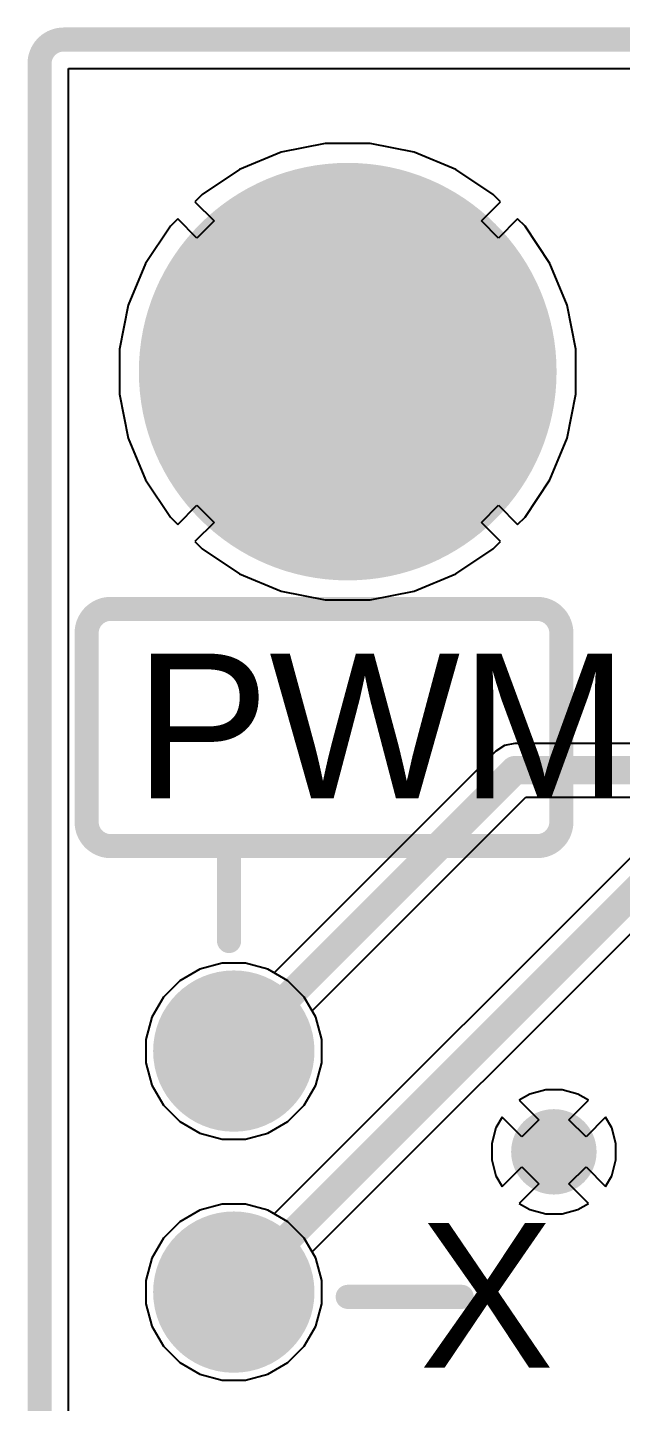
# Model space of a CAD drawing. Header units: inches. Extents: x 3 to 4.98, y 3.05 to 4.16.
# Drawn here: x 2.997 to 3.243, y 3.588 to 4.159 of the extents above; entities that cross this region are included whole.
import ezdxf

# ---------------------------------------------------------------- set-up
doc = ezdxf.new("R2010")
doc.units = ezdxf.units.IN
doc.header["$MEASUREMENT"] = 0
for name, color, linetype in [('Bottom Layer', 5, 'Continuous'), ('Bottom Solder', 6, 'Continuous'), ('Layer 1', 16, 'Continuous'), ('Layer 2', 76, 'Continuous'), ('Mechanical 1', 6, 'Continuous'), ('Multi-Layer', 9, 'Continuous'), ('Pad Holes', 156, 'Continuous'), ('Top Layer', 1, 'Continuous'), ('Top Overlay', 2, 'Continuous'), ('Top Solder', 216, 'Continuous'), ('Via Holes', 16, 'Continuous')]:
    doc.layers.add(name, color=color, linetype=linetype)
doc.styles.add('Arial', font='', dxfattribs={"height": 0.2})
doc.styles.get('Arial').set_extended_font_data('Arial')

# ---------------------------------------------------------------- blocks, each defined once
blk = doc.blocks.new('P__H______1_4_2_54___13')
at = {"layer": 'Bottom Layer'}
blk.add_hatch(color=5, dxfattribs=at).paths.add_polyline_path([(-0.0315, 0.0315), (0.0315, 0.0315), (0.0315, -0.0315), (-0.0315, -0.0315)])
h = blk.add_hatch(color=5, dxfattribs=at)
edge = h.paths.add_edge_path()
edge.add_arc((0, -0.1), 0.0315, 0, 360)
h = blk.add_hatch(color=5, dxfattribs=at)
edge = h.paths.add_edge_path()
edge.add_arc((0, -0.2), 0.0315, 0, 360)
h = blk.add_hatch(color=5, dxfattribs=at)
edge = h.paths.add_edge_path()
edge.add_arc((0, -0.3), 0.0315, 0, 360)
at = {"layer": 'Bottom Solder'}
blk.add_hatch(color=6, dxfattribs=at).paths.add_polyline_path([(-0.03346, 0.03346), (0.03346, 0.03346), (0.03346, -0.03346), (-0.03346, -0.03346)])
h = blk.add_hatch(color=6, dxfattribs=at)
edge = h.paths.add_edge_path()
edge.add_arc((0, -0.1), 0.03346, 0, 360)
h = blk.add_hatch(color=6, dxfattribs=at)
edge = h.paths.add_edge_path()
edge.add_arc((0, -0.2), 0.03346, 0, 360)
h = blk.add_hatch(color=6, dxfattribs=at)
edge = h.paths.add_edge_path()
edge.add_arc((0, -0.3), 0.03346, 0, 360)
at = {"layer": 'Layer 1'}
blk.add_hatch(color=16, dxfattribs=at).paths.add_polyline_path([(-0.0315, 0.0315), (0.0315, 0.0315), (0.0315, -0.0315), (-0.0315, -0.0315)])
h = blk.add_hatch(color=16, dxfattribs=at)
edge = h.paths.add_edge_path()
edge.add_arc((0, -0.1), 0.0315, 0, 360)
h = blk.add_hatch(color=16, dxfattribs=at)
edge = h.paths.add_edge_path()
edge.add_arc((0, -0.2), 0.0315, 0, 360)
h = blk.add_hatch(color=16, dxfattribs=at)
edge = h.paths.add_edge_path()
edge.add_arc((0, -0.3), 0.0315, 0, 360)
at = {"layer": 'Layer 2'}
blk.add_hatch(color=76, dxfattribs=at).paths.add_polyline_path([(-0.0315, 0.0315), (0.0315, 0.0315), (0.0315, -0.0315), (-0.0315, -0.0315)])
h = blk.add_hatch(color=76, dxfattribs=at)
edge = h.paths.add_edge_path()
edge.add_arc((0, -0.1), 0.0315, 0, 360)
h = blk.add_hatch(color=76, dxfattribs=at)
edge = h.paths.add_edge_path()
edge.add_arc((0, -0.2), 0.0315, 0, 360)
h = blk.add_hatch(color=76, dxfattribs=at)
edge = h.paths.add_edge_path()
edge.add_arc((0, -0.3), 0.0315, 0, 360)
at = {"layer": 'Multi-Layer'}
blk.add_hatch(color=9, dxfattribs=at).paths.add_polyline_path([(-0.0315, 0.0315), (0.0315, 0.0315), (0.0315, -0.0315), (-0.0315, -0.0315)])
h = blk.add_hatch(color=9, dxfattribs=at)
edge = h.paths.add_edge_path()
edge.add_arc((0, -0.1), 0.0315, 0, 360)
h = blk.add_hatch(color=9, dxfattribs=at)
edge = h.paths.add_edge_path()
edge.add_arc((0, -0.2), 0.0315, 0, 360)
h = blk.add_hatch(color=9, dxfattribs=at)
edge = h.paths.add_edge_path()
edge.add_arc((0, -0.3), 0.0315, 0, 360)
at = {"layer": 'Pad Holes'}
h = blk.add_hatch(color=7, dxfattribs=at)
edge = h.paths.add_edge_path()
edge.add_arc((0, 0), 0.02008, 0, 360)
h = blk.add_hatch(color=7, dxfattribs=at)
edge = h.paths.add_edge_path()
edge.add_arc((0, -0.1), 0.02008, 0, 360)
h = blk.add_hatch(color=7, dxfattribs=at)
edge = h.paths.add_edge_path()
edge.add_arc((0, -0.2), 0.02008, 0, 360)
h = blk.add_hatch(color=7, dxfattribs=at)
edge = h.paths.add_edge_path()
edge.add_arc((0, -0.3), 0.02008, 0, 360)
at = {"layer": 'Top Layer'}
blk.add_hatch(color=1, dxfattribs=at).paths.add_polyline_path([(-0.0315, 0.0315), (0.0315, 0.0315), (0.0315, -0.0315), (-0.0315, -0.0315)])
h = blk.add_hatch(color=1, dxfattribs=at)
edge = h.paths.add_edge_path()
edge.add_arc((0, -0.1), 0.0315, 0, 360)
h = blk.add_hatch(color=1, dxfattribs=at)
edge = h.paths.add_edge_path()
edge.add_arc((0, -0.2), 0.0315, 0, 360)
h = blk.add_hatch(color=1, dxfattribs=at)
edge = h.paths.add_edge_path()
edge.add_arc((0, -0.3), 0.0315, 0, 360)
at = {"layer": 'Top Solder'}
blk.add_hatch(color=216, dxfattribs=at).paths.add_polyline_path([(-0.03346, 0.03346), (0.03346, 0.03346), (0.03346, -0.03346), (-0.03346, -0.03346)])
h = blk.add_hatch(color=216, dxfattribs=at)
edge = h.paths.add_edge_path()
edge.add_arc((0, -0.1), 0.03346, 0, 360)
h = blk.add_hatch(color=216, dxfattribs=at)
edge = h.paths.add_edge_path()
edge.add_arc((0, -0.2), 0.03346, 0, 360)
h = blk.add_hatch(color=216, dxfattribs=at)
edge = h.paths.add_edge_path()
edge.add_arc((0, -0.3), 0.03346, 0, 360)

msp = doc.modelspace()

# ---------------------------------------------------------------- hatches: boundary and pattern name
at = {"layer": 'Bottom Layer'}
h = msp.add_hatch(color=5, dxfattribs=at)
edge = h.paths.add_edge_path()
edge.add_arc((3.12992, 4.01575), 0.08465, 0, 360)
h = msp.add_hatch(color=5, dxfattribs=at)
edge = h.paths.add_edge_path()
edge.add_arc((3.2154, 3.69206), 0.01575, 0, 360)
at = {"layer": 'Bottom Solder'}
h = msp.add_hatch(color=6, dxfattribs=at)
edge = h.paths.add_edge_path()
edge.add_arc((3.12992, 4.01575), 0.08661, 0, 360)
h = msp.add_hatch(color=6, dxfattribs=at)
edge = h.paths.add_edge_path()
edge.add_arc((3.2154, 3.69206), 0.01772, 0, 360)
at = {"layer": 'Layer 1'}
h = msp.add_hatch(color=16, dxfattribs=at)
edge = h.paths.add_edge_path()
edge.add_arc((3.12992, 4.01575), 0.08465, 0, 360)
h = msp.add_hatch(color=16, dxfattribs=at)
edge = h.paths.add_edge_path()
edge.add_arc((3.2154, 3.69206), 0.01575, 0, 360)
at = {"layer": 'Layer 2'}
h = msp.add_hatch(color=76, dxfattribs=at)
edge = h.paths.add_edge_path()
edge.add_arc((3.12992, 4.01575), 0.08465, 0, 360)
h = msp.add_hatch(color=76, dxfattribs=at)
edge = h.paths.add_edge_path()
edge.add_arc((3.2154, 3.69206), 0.01575, 0, 360)
at = {"layer": 'Top Layer'}
h = msp.add_hatch(color=1, dxfattribs=at)
edge = h.paths.add_edge_path()
edge.add_arc((3.12992, 4.01575), 0.08465, 0, 360)
h = msp.add_hatch(color=1, dxfattribs=at)
edge = h.paths.add_edge_path()
edge.add_arc((3.2154, 3.69206), 0.01575, 0, 360)
at = {"layer": 'Top Solder'}
h = msp.add_hatch(color=216, dxfattribs=at)
edge = h.paths.add_edge_path()
edge.add_arc((3.12992, 4.01575), 0.08661, 0, 360)
h = msp.add_hatch(color=216, dxfattribs=at)
edge = h.paths.add_edge_path()
edge.add_arc((3.2154, 3.69206), 0.01772, 0, 360)
at = {"layer": 'Via Holes'}
h = msp.add_hatch(color=7, dxfattribs=at)
edge = h.paths.add_edge_path()
edge.add_arc((3.12992, 4.01575), 0.05906, 0, 360)
h = msp.add_hatch(color=7, dxfattribs=at)
edge = h.paths.add_edge_path()
edge.add_arc((3.2154, 3.69206), 0.00787, 0, 360)

# ---------------------------------------------------------------- linework, layer by layer
at = {"layer": 'Bottom Layer'}
for p, q in [((3.01417, 3.06322), (3.01417, 4.1415)), ((3.01417, 4.1415), (4.95859, 4.1415)), ((3.1206, 4.11039), (3.10231, 4.10676)), ((3.13924, 4.11039), (3.1206, 4.11039)), ((3.15753, 4.10676), (3.13924, 4.11039)), ((3.10231, 4.10676), (3.08509, 4.09962)), ((3.17475, 4.09962), (3.15753, 4.10676)), ((3.08509, 4.09962), (3.06959, 4.08926)), ((3.19025, 4.08926), (3.17475, 4.09962)), ((3.06959, 4.08926), (3.06653, 4.08621)), ((3.19331, 4.08621), (3.19025, 4.08926)), ((3.06653, 4.08621), (3.07447, 4.07827)), ((3.18538, 4.07827), (3.19331, 4.08621)), ((3.05641, 4.07608), (3.04605, 4.06058)), ((3.05946, 4.07914), (3.05641, 4.07608)), ((3.0674, 4.0712), (3.05946, 4.07914)), ((3.07447, 4.07827), (3.0674, 4.0712)), ((3.19245, 4.0712), (3.18538, 4.07827)), ((3.20038, 4.07914), (3.19245, 4.0712)), ((3.20344, 4.07608), (3.20038, 4.07914)), ((3.2138, 4.06058), (3.20344, 4.07608)), ((3.04605, 4.06058), (3.03891, 4.04336)), ((3.22093, 4.04336), (3.2138, 4.06058)), ((3.03891, 4.04336), (3.03528, 4.02507)), ((3.22457, 4.02507), (3.22093, 4.04336)), ((3.03528, 4.02507), (3.03528, 4.00643)), ((3.22457, 4.00643), (3.22457, 4.02507)), ((3.03528, 4.00643), (3.03891, 3.98814)), ((3.22093, 3.98814), (3.22457, 4.00643)), ((3.03891, 3.98814), (3.04605, 3.97092)), ((3.2138, 3.97092), (3.22093, 3.98814)), ((3.04605, 3.97092), (3.05641, 3.95541)), ((3.20344, 3.95541), (3.2138, 3.97092)), ((3.05946, 3.95236), (3.0674, 3.96029)), ((3.0674, 3.96029), (3.07447, 3.95322)), ((3.18538, 3.95322), (3.19245, 3.96029)), ((3.19245, 3.96029), (3.20038, 3.95236)), ((3.05641, 3.95541), (3.05946, 3.95236)), ((3.07447, 3.95322), (3.06653, 3.94529)), ((3.19331, 3.94529), (3.18538, 3.95322)), ((3.20038, 3.95236), (3.20344, 3.95541)), ((3.06653, 3.94529), (3.06959, 3.94223)), ((3.19025, 3.94223), (3.19331, 3.94529)), ((3.06959, 3.94223), (3.08509, 3.93187)), ((3.17475, 3.93187), (3.19025, 3.94223)), ((3.08509, 3.93187), (3.10231, 3.92474)), ((3.15753, 3.92474), (3.17475, 3.93187)), ((3.10231, 3.92474), (3.1206, 3.9211)), ((3.13924, 3.9211), (3.15753, 3.92474)), ((3.1206, 3.9211), (3.13924, 3.9211)), ((3.07787, 3.77035), (3.06859, 3.76787)), ((3.08748, 3.77035), (3.07787, 3.77035)), ((3.09676, 3.76787), (3.08748, 3.77035)), ((3.06027, 3.76306), (3.05347, 3.75627)), ((3.06859, 3.76787), (3.06027, 3.76306)), ((3.10509, 3.76306), (3.09676, 3.76787)), ((3.11188, 3.75627), (3.10509, 3.76306)), ((3.05347, 3.75627), (3.04867, 3.74795)), ((3.11669, 3.74795), (3.11188, 3.75627)), ((3.04867, 3.74795), (3.04618, 3.73866)), ((3.11917, 3.73866), (3.11669, 3.74795)), ((3.04618, 3.73866), (3.04618, 3.72905)), ((3.11917, 3.72905), (3.11917, 3.73866)), ((3.04618, 3.72905), (3.04867, 3.71977)), ((3.11669, 3.71977), (3.11917, 3.72905)), ((3.04867, 3.71977), (3.05347, 3.71145)), ((3.11188, 3.71145), (3.11669, 3.71977)), ((3.21201, 3.71781), (3.20546, 3.71605)), ((3.21879, 3.71781), (3.21201, 3.71781)), ((3.22534, 3.71605), (3.21879, 3.71781)), ((3.05347, 3.71145), (3.06027, 3.70465)), ((3.10509, 3.70465), (3.11188, 3.71145)), ((3.20546, 3.71605), (3.20103, 3.7135)), ((3.20103, 3.7135), (3.20913, 3.7054)), ((3.22166, 3.7054), (3.22976, 3.7135)), ((3.22976, 3.7135), (3.22534, 3.71605)), ((3.19396, 3.70643), (3.1914, 3.702)), ((3.20206, 3.69832), (3.19396, 3.70643)), ((3.23683, 3.70643), (3.22873, 3.69832)), ((3.23939, 3.702), (3.23683, 3.70643)), ((3.06027, 3.70465), (3.06859, 3.69985)), ((3.06859, 3.69985), (3.07787, 3.69736)), ((3.08748, 3.69736), (3.09676, 3.69985)), ((3.09676, 3.69985), (3.10509, 3.70465)), ((3.1914, 3.702), (3.18965, 3.69545)), ((3.20913, 3.7054), (3.20206, 3.69832)), ((3.22873, 3.69832), (3.22166, 3.7054)), ((3.24114, 3.69545), (3.23939, 3.702)), ((3.07787, 3.69736), (3.08748, 3.69736)), ((3.18965, 3.69545), (3.18965, 3.68867)), ((3.24114, 3.68867), (3.24114, 3.69545)), ((3.18965, 3.68867), (3.1914, 3.68212)), ((3.23939, 3.68212), (3.24114, 3.68867)), ((3.19396, 3.67769), (3.20206, 3.6858)), ((3.20206, 3.6858), (3.20913, 3.67872)), ((3.22166, 3.67872), (3.22873, 3.6858)), ((3.22873, 3.6858), (3.23683, 3.67769)), ((3.1914, 3.68212), (3.19396, 3.67769)), ((3.20913, 3.67872), (3.20103, 3.67062)), ((3.22976, 3.67062), (3.22166, 3.67872)), ((3.23683, 3.67769), (3.23939, 3.68212)), ((3.06859, 3.66787), (3.06027, 3.66306)), ((3.07787, 3.67035), (3.06859, 3.66787)), ((3.08748, 3.67035), (3.07787, 3.67035)), ((3.09676, 3.66787), (3.08748, 3.67035)), ((3.10509, 3.66306), (3.09676, 3.66787)), ((3.20103, 3.67062), (3.20546, 3.66807)), ((3.20546, 3.66807), (3.21201, 3.66631)), ((3.21201, 3.66631), (3.21879, 3.66631)), ((3.21879, 3.66631), (3.22534, 3.66807)), ((3.22534, 3.66807), (3.22976, 3.67062)), ((3.06027, 3.66306), (3.05347, 3.65627)), ((3.11188, 3.65627), (3.10509, 3.66306)), ((3.05347, 3.65627), (3.04867, 3.64795)), ((3.11669, 3.64795), (3.11188, 3.65627)), ((3.04867, 3.64795), (3.04618, 3.63866)), ((3.11917, 3.63866), (3.11669, 3.64795)), ((3.04618, 3.63866), (3.04618, 3.62905)), ((3.11917, 3.62905), (3.11917, 3.63866)), ((3.04618, 3.62905), (3.04867, 3.61977)), ((3.11669, 3.61977), (3.11917, 3.62905)), ((3.04867, 3.61977), (3.05347, 3.61145)), ((3.11188, 3.61145), (3.11669, 3.61977)), ((3.05347, 3.61145), (3.06027, 3.60465)), ((3.10509, 3.60465), (3.11188, 3.61145)), ((3.06027, 3.60465), (3.06859, 3.59985)), ((3.09676, 3.59985), (3.10509, 3.60465)), ((3.06859, 3.59985), (3.07787, 3.59736)), ((3.07787, 3.59736), (3.08748, 3.59736)), ((3.08748, 3.59736), (3.09676, 3.59985))]:
    msp.add_line(p, q, dxfattribs=at)
at = {"layer": 'Layer 1'}
for p, q in [((3.01417, 3.06322), (3.01417, 4.1415)), ((3.01417, 4.1415), (4.95859, 4.1415)), ((3.1206, 4.11039), (3.10231, 4.10676)), ((3.13924, 4.11039), (3.1206, 4.11039)), ((3.15753, 4.10676), (3.13924, 4.11039)), ((3.10231, 4.10676), (3.08509, 4.09962)), ((3.17475, 4.09962), (3.15753, 4.10676)), ((3.08509, 4.09962), (3.06959, 4.08926)), ((3.19025, 4.08926), (3.17475, 4.09962)), ((3.06959, 4.08926), (3.06653, 4.08621)), ((3.19331, 4.08621), (3.19025, 4.08926)), ((3.06653, 4.08621), (3.07447, 4.07827)), ((3.18538, 4.07827), (3.19331, 4.08621)), ((3.05641, 4.07608), (3.04605, 4.06058)), ((3.05946, 4.07914), (3.05641, 4.07608)), ((3.0674, 4.0712), (3.05946, 4.07914)), ((3.07447, 4.07827), (3.0674, 4.0712)), ((3.19245, 4.0712), (3.18538, 4.07827)), ((3.20038, 4.07914), (3.19245, 4.0712)), ((3.20344, 4.07608), (3.20038, 4.07914)), ((3.2138, 4.06058), (3.20344, 4.07608)), ((3.04605, 4.06058), (3.03891, 4.04336)), ((3.22093, 4.04336), (3.2138, 4.06058)), ((3.03891, 4.04336), (3.03528, 4.02507)), ((3.22457, 4.02507), (3.22093, 4.04336)), ((3.03528, 4.02507), (3.03528, 4.00643)), ((3.22457, 4.00643), (3.22457, 4.02507)), ((3.03528, 4.00643), (3.03891, 3.98814)), ((3.22093, 3.98814), (3.22457, 4.00643)), ((3.03891, 3.98814), (3.04605, 3.97092)), ((3.2138, 3.97092), (3.22093, 3.98814)), ((3.04605, 3.97092), (3.05641, 3.95541)), ((3.20344, 3.95541), (3.2138, 3.97092)), ((3.05946, 3.95236), (3.0674, 3.96029)), ((3.0674, 3.96029), (3.07447, 3.95322)), ((3.18538, 3.95322), (3.19245, 3.96029)), ((3.19245, 3.96029), (3.20038, 3.95236)), ((3.05641, 3.95541), (3.05946, 3.95236)), ((3.07447, 3.95322), (3.06653, 3.94529)), ((3.19331, 3.94529), (3.18538, 3.95322)), ((3.20038, 3.95236), (3.20344, 3.95541)), ((3.06653, 3.94529), (3.06959, 3.94223)), ((3.19025, 3.94223), (3.19331, 3.94529)), ((3.06959, 3.94223), (3.08509, 3.93187)), ((3.17475, 3.93187), (3.19025, 3.94223)), ((3.08509, 3.93187), (3.10231, 3.92474)), ((3.15753, 3.92474), (3.17475, 3.93187)), ((3.10231, 3.92474), (3.1206, 3.9211)), ((3.13924, 3.9211), (3.15753, 3.92474)), ((3.1206, 3.9211), (3.13924, 3.9211)), ((3.07787, 3.77035), (3.06859, 3.76787)), ((3.08748, 3.77035), (3.07787, 3.77035)), ((3.09676, 3.76787), (3.08748, 3.77035)), ((3.06027, 3.76306), (3.05347, 3.75627)), ((3.06859, 3.76787), (3.06027, 3.76306)), ((3.10509, 3.76306), (3.09676, 3.76787)), ((3.11188, 3.75627), (3.10509, 3.76306)), ((3.05347, 3.75627), (3.04867, 3.74795)), ((3.11669, 3.74795), (3.11188, 3.75627)), ((3.04867, 3.74795), (3.04618, 3.73866)), ((3.11917, 3.73866), (3.11669, 3.74795)), ((3.04618, 3.73866), (3.04618, 3.72905)), ((3.11917, 3.72905), (3.11917, 3.73866)), ((3.04618, 3.72905), (3.04867, 3.71977)), ((3.11669, 3.71977), (3.11917, 3.72905)), ((3.04867, 3.71977), (3.05347, 3.71145)), ((3.11188, 3.71145), (3.11669, 3.71977)), ((3.21201, 3.71781), (3.20546, 3.71605)), ((3.21879, 3.71781), (3.21201, 3.71781)), ((3.22534, 3.71605), (3.21879, 3.71781)), ((3.05347, 3.71145), (3.06027, 3.70465)), ((3.10509, 3.70465), (3.11188, 3.71145)), ((3.20546, 3.71605), (3.20103, 3.7135)), ((3.20103, 3.7135), (3.20913, 3.7054)), ((3.22166, 3.7054), (3.22976, 3.7135)), ((3.22976, 3.7135), (3.22534, 3.71605)), ((3.19396, 3.70643), (3.1914, 3.702)), ((3.20206, 3.69832), (3.19396, 3.70643)), ((3.23683, 3.70643), (3.22873, 3.69832)), ((3.23939, 3.702), (3.23683, 3.70643)), ((3.06027, 3.70465), (3.06859, 3.69985)), ((3.06859, 3.69985), (3.07787, 3.69736)), ((3.08748, 3.69736), (3.09676, 3.69985)), ((3.09676, 3.69985), (3.10509, 3.70465)), ((3.1914, 3.702), (3.18965, 3.69545)), ((3.20913, 3.7054), (3.20206, 3.69832)), ((3.22873, 3.69832), (3.22166, 3.7054)), ((3.24114, 3.69545), (3.23939, 3.702)), ((3.07787, 3.69736), (3.08748, 3.69736)), ((3.18965, 3.69545), (3.18965, 3.68867)), ((3.24114, 3.68867), (3.24114, 3.69545)), ((3.18965, 3.68867), (3.1914, 3.68212)), ((3.23939, 3.68212), (3.24114, 3.68867)), ((3.19396, 3.67769), (3.20206, 3.6858)), ((3.20206, 3.6858), (3.20913, 3.67872)), ((3.22166, 3.67872), (3.22873, 3.6858)), ((3.22873, 3.6858), (3.23683, 3.67769)), ((3.1914, 3.68212), (3.19396, 3.67769)), ((3.20913, 3.67872), (3.20103, 3.67062)), ((3.22976, 3.67062), (3.22166, 3.67872)), ((3.23683, 3.67769), (3.23939, 3.68212)), ((3.06859, 3.66787), (3.06027, 3.66306)), ((3.07787, 3.67035), (3.06859, 3.66787)), ((3.08748, 3.67035), (3.07787, 3.67035)), ((3.09676, 3.66787), (3.08748, 3.67035)), ((3.10509, 3.66306), (3.09676, 3.66787)), ((3.20103, 3.67062), (3.20546, 3.66807)), ((3.20546, 3.66807), (3.21201, 3.66631)), ((3.21201, 3.66631), (3.21879, 3.66631)), ((3.21879, 3.66631), (3.22534, 3.66807)), ((3.22534, 3.66807), (3.22976, 3.67062)), ((3.06027, 3.66306), (3.05347, 3.65627)), ((3.11188, 3.65627), (3.10509, 3.66306)), ((3.05347, 3.65627), (3.04867, 3.64795)), ((3.11669, 3.64795), (3.11188, 3.65627)), ((3.04867, 3.64795), (3.04618, 3.63866)), ((3.11917, 3.63866), (3.11669, 3.64795)), ((3.04618, 3.63866), (3.04618, 3.62905)), ((3.11917, 3.62905), (3.11917, 3.63866)), ((3.04618, 3.62905), (3.04867, 3.61977)), ((3.11669, 3.61977), (3.11917, 3.62905)), ((3.04867, 3.61977), (3.05347, 3.61145)), ((3.11188, 3.61145), (3.11669, 3.61977)), ((3.05347, 3.61145), (3.06027, 3.60465)), ((3.10509, 3.60465), (3.11188, 3.61145)), ((3.06027, 3.60465), (3.06859, 3.59985)), ((3.09676, 3.59985), (3.10509, 3.60465)), ((3.06859, 3.59985), (3.07787, 3.59736)), ((3.07787, 3.59736), (3.08748, 3.59736)), ((3.08748, 3.59736), (3.09676, 3.59985))]:
    msp.add_line(p, q, dxfattribs=at)
at = {"layer": 'Layer 2'}
for p, q in [((3.01417, 3.06322), (3.01417, 4.1415)), ((3.01417, 4.1415), (4.95859, 4.1415)), ((3.1206, 4.11039), (3.10231, 4.10676)), ((3.13924, 4.11039), (3.1206, 4.11039)), ((3.15753, 4.10676), (3.13924, 4.11039)), ((3.10231, 4.10676), (3.08509, 4.09962)), ((3.17475, 4.09962), (3.15753, 4.10676)), ((3.08509, 4.09962), (3.06959, 4.08926)), ((3.19025, 4.08926), (3.17475, 4.09962)), ((3.06959, 4.08926), (3.06653, 4.08621)), ((3.19331, 4.08621), (3.19025, 4.08926)), ((3.06653, 4.08621), (3.07447, 4.07827)), ((3.18538, 4.07827), (3.19331, 4.08621)), ((3.05641, 4.07608), (3.04605, 4.06058)), ((3.05946, 4.07914), (3.05641, 4.07608)), ((3.0674, 4.0712), (3.05946, 4.07914)), ((3.07447, 4.07827), (3.0674, 4.0712)), ((3.19245, 4.0712), (3.18538, 4.07827)), ((3.20038, 4.07914), (3.19245, 4.0712)), ((3.20344, 4.07608), (3.20038, 4.07914)), ((3.2138, 4.06058), (3.20344, 4.07608)), ((3.04605, 4.06058), (3.03891, 4.04336)), ((3.22093, 4.04336), (3.2138, 4.06058)), ((3.03891, 4.04336), (3.03528, 4.02507)), ((3.22457, 4.02507), (3.22093, 4.04336)), ((3.03528, 4.02507), (3.03528, 4.00643)), ((3.22457, 4.00643), (3.22457, 4.02507)), ((3.03528, 4.00643), (3.03891, 3.98814)), ((3.22093, 3.98814), (3.22457, 4.00643)), ((3.03891, 3.98814), (3.04605, 3.97092)), ((3.2138, 3.97092), (3.22093, 3.98814)), ((3.04605, 3.97092), (3.05641, 3.95541)), ((3.20344, 3.95541), (3.2138, 3.97092)), ((3.05946, 3.95236), (3.0674, 3.96029)), ((3.0674, 3.96029), (3.07447, 3.95322)), ((3.18538, 3.95322), (3.19245, 3.96029)), ((3.19245, 3.96029), (3.20038, 3.95236)), ((3.05641, 3.95541), (3.05946, 3.95236)), ((3.07447, 3.95322), (3.06653, 3.94529)), ((3.19331, 3.94529), (3.18538, 3.95322)), ((3.20038, 3.95236), (3.20344, 3.95541)), ((3.06653, 3.94529), (3.06959, 3.94223)), ((3.19025, 3.94223), (3.19331, 3.94529)), ((3.06959, 3.94223), (3.08509, 3.93187)), ((3.17475, 3.93187), (3.19025, 3.94223)), ((3.08509, 3.93187), (3.10231, 3.92474)), ((3.15753, 3.92474), (3.17475, 3.93187)), ((3.10231, 3.92474), (3.1206, 3.9211)), ((3.13924, 3.9211), (3.15753, 3.92474)), ((3.1206, 3.9211), (3.13924, 3.9211)), ((3.07787, 3.77035), (3.06859, 3.76787)), ((3.08748, 3.77035), (3.07787, 3.77035)), ((3.09676, 3.76787), (3.08748, 3.77035)), ((3.06027, 3.76306), (3.05347, 3.75627)), ((3.06859, 3.76787), (3.06027, 3.76306)), ((3.10509, 3.76306), (3.09676, 3.76787)), ((3.11188, 3.75627), (3.10509, 3.76306)), ((3.05347, 3.75627), (3.04867, 3.74795)), ((3.11669, 3.74795), (3.11188, 3.75627)), ((3.04867, 3.74795), (3.04618, 3.73866)), ((3.11917, 3.73866), (3.11669, 3.74795)), ((3.04618, 3.73866), (3.04618, 3.72905)), ((3.11917, 3.72905), (3.11917, 3.73866)), ((3.04618, 3.72905), (3.04867, 3.71977)), ((3.11669, 3.71977), (3.11917, 3.72905)), ((3.04867, 3.71977), (3.05347, 3.71145)), ((3.11188, 3.71145), (3.11669, 3.71977)), ((3.21201, 3.71781), (3.20546, 3.71605)), ((3.21879, 3.71781), (3.21201, 3.71781)), ((3.22534, 3.71605), (3.21879, 3.71781)), ((3.05347, 3.71145), (3.06027, 3.70465)), ((3.10509, 3.70465), (3.11188, 3.71145)), ((3.20546, 3.71605), (3.20103, 3.7135)), ((3.20103, 3.7135), (3.20913, 3.7054)), ((3.22166, 3.7054), (3.22976, 3.7135)), ((3.22976, 3.7135), (3.22534, 3.71605)), ((3.19396, 3.70643), (3.1914, 3.702)), ((3.20206, 3.69832), (3.19396, 3.70643)), ((3.23683, 3.70643), (3.22873, 3.69832)), ((3.23939, 3.702), (3.23683, 3.70643)), ((3.06027, 3.70465), (3.06859, 3.69985)), ((3.06859, 3.69985), (3.07787, 3.69736)), ((3.08748, 3.69736), (3.09676, 3.69985)), ((3.09676, 3.69985), (3.10509, 3.70465)), ((3.1914, 3.702), (3.18965, 3.69545)), ((3.20913, 3.7054), (3.20206, 3.69832)), ((3.22873, 3.69832), (3.22166, 3.7054)), ((3.24114, 3.69545), (3.23939, 3.702)), ((3.07787, 3.69736), (3.08748, 3.69736)), ((3.18965, 3.69545), (3.18965, 3.68867)), ((3.24114, 3.68867), (3.24114, 3.69545)), ((3.18965, 3.68867), (3.1914, 3.68212)), ((3.23939, 3.68212), (3.24114, 3.68867)), ((3.19396, 3.67769), (3.20206, 3.6858)), ((3.20206, 3.6858), (3.20913, 3.67872)), ((3.22166, 3.67872), (3.22873, 3.6858)), ((3.22873, 3.6858), (3.23683, 3.67769)), ((3.1914, 3.68212), (3.19396, 3.67769)), ((3.20913, 3.67872), (3.20103, 3.67062)), ((3.22976, 3.67062), (3.22166, 3.67872)), ((3.23683, 3.67769), (3.23939, 3.68212)), ((3.06859, 3.66787), (3.06027, 3.66306)), ((3.07787, 3.67035), (3.06859, 3.66787)), ((3.08748, 3.67035), (3.07787, 3.67035)), ((3.09676, 3.66787), (3.08748, 3.67035)), ((3.10509, 3.66306), (3.09676, 3.66787)), ((3.20103, 3.67062), (3.20546, 3.66807)), ((3.20546, 3.66807), (3.21201, 3.66631)), ((3.21201, 3.66631), (3.21879, 3.66631)), ((3.21879, 3.66631), (3.22534, 3.66807)), ((3.22534, 3.66807), (3.22976, 3.67062)), ((3.06027, 3.66306), (3.05347, 3.65627)), ((3.11188, 3.65627), (3.10509, 3.66306)), ((3.05347, 3.65627), (3.04867, 3.64795)), ((3.11669, 3.64795), (3.11188, 3.65627)), ((3.04867, 3.64795), (3.04618, 3.63866)), ((3.11917, 3.63866), (3.11669, 3.64795)), ((3.04618, 3.63866), (3.04618, 3.62905)), ((3.11917, 3.62905), (3.11917, 3.63866)), ((3.04618, 3.62905), (3.04867, 3.61977)), ((3.11669, 3.61977), (3.11917, 3.62905)), ((3.04867, 3.61977), (3.05347, 3.61145)), ((3.11188, 3.61145), (3.11669, 3.61977)), ((3.05347, 3.61145), (3.06027, 3.60465)), ((3.10509, 3.60465), (3.11188, 3.61145)), ((3.06027, 3.60465), (3.06859, 3.59985)), ((3.09676, 3.59985), (3.10509, 3.60465)), ((3.06859, 3.59985), (3.07787, 3.59736)), ((3.07787, 3.59736), (3.08748, 3.59736)), ((3.08748, 3.59736), (3.09676, 3.59985))]:
    msp.add_line(p, q, dxfattribs=at)
at = {"layer": 'Mechanical 1'}
for points in [[(3.00213, 4.14354, 0.01, 0.01, -0.414214), (3.01213, 4.15354, 0.01, 0.01, 0)], [(3.01213, 4.15354, 0.01, 0.01, 0), (4.96063, 4.15354, 0.01, 0.01, 0)], [(3.00213, 3.06118, 0.01, 0.01, 0), (3.00213, 4.14354, 0.01, 0.01, 0)]]:
    msp.add_lwpolyline(points, format="xyseb", dxfattribs=at)
for points in [[(3.00963, 4.15354, 0.005, 0.005, 1), (3.01463, 4.15354, 0.005, 0.005, 1)], [(3.00963, 4.15354, 0.005, 0.005, 1), (3.01463, 4.15354, 0.005, 0.005, 1)], [(2.99963, 4.14354, 0.005, 0.005, 1), (3.00463, 4.14354, 0.005, 0.005, 1)], [(2.99963, 4.14354, 0.005, 0.005, 1), (3.00463, 4.14354, 0.005, 0.005, 1)]]:
    msp.add_lwpolyline(points, format="xyseb", close=True, dxfattribs=at)
at = {"layer": 'Top Layer'}
for p, q in [((3.01417, 3.06322), (3.01417, 4.1415)), ((3.01417, 4.1415), (4.95859, 4.1415)), ((3.1206, 4.11039), (3.10231, 4.10676)), ((3.13924, 4.11039), (3.1206, 4.11039)), ((3.15753, 4.10676), (3.13924, 4.11039)), ((3.10231, 4.10676), (3.08509, 4.09962)), ((3.17475, 4.09962), (3.15753, 4.10676)), ((3.08509, 4.09962), (3.06959, 4.08926)), ((3.19025, 4.08926), (3.17475, 4.09962)), ((3.06959, 4.08926), (3.06653, 4.08621)), ((3.19331, 4.08621), (3.19025, 4.08926)), ((3.06653, 4.08621), (3.07447, 4.07827)), ((3.18538, 4.07827), (3.19331, 4.08621)), ((3.05641, 4.07608), (3.04605, 4.06058)), ((3.05946, 4.07914), (3.05641, 4.07608)), ((3.0674, 4.0712), (3.05946, 4.07914)), ((3.07447, 4.07827), (3.0674, 4.0712)), ((3.19245, 4.0712), (3.18538, 4.07827)), ((3.20038, 4.07914), (3.19245, 4.0712)), ((3.20344, 4.07608), (3.20038, 4.07914)), ((3.2138, 4.06058), (3.20344, 4.07608)), ((3.04605, 4.06058), (3.03891, 4.04336)), ((3.22093, 4.04336), (3.2138, 4.06058)), ((3.03891, 4.04336), (3.03528, 4.02507)), ((3.22457, 4.02507), (3.22093, 4.04336)), ((3.03528, 4.02507), (3.03528, 4.00643)), ((3.22457, 4.00643), (3.22457, 4.02507)), ((3.03528, 4.00643), (3.03891, 3.98814)), ((3.22093, 3.98814), (3.22457, 4.00643)), ((3.03891, 3.98814), (3.04605, 3.97092)), ((3.2138, 3.97092), (3.22093, 3.98814)), ((3.04605, 3.97092), (3.05641, 3.95541)), ((3.20344, 3.95541), (3.2138, 3.97092)), ((3.05946, 3.95236), (3.0674, 3.96029)), ((3.0674, 3.96029), (3.07447, 3.95322)), ((3.18538, 3.95322), (3.19245, 3.96029)), ((3.19245, 3.96029), (3.20038, 3.95236)), ((3.05641, 3.95541), (3.05946, 3.95236)), ((3.07447, 3.95322), (3.06653, 3.94529)), ((3.19331, 3.94529), (3.18538, 3.95322)), ((3.20038, 3.95236), (3.20344, 3.95541)), ((3.06653, 3.94529), (3.06959, 3.94223)), ((3.19025, 3.94223), (3.19331, 3.94529)), ((3.06959, 3.94223), (3.08509, 3.93187)), ((3.17475, 3.93187), (3.19025, 3.94223)), ((3.08509, 3.93187), (3.10231, 3.92474)), ((3.15753, 3.92474), (3.17475, 3.93187)), ((3.10231, 3.92474), (3.1206, 3.9211)), ((3.13924, 3.9211), (3.15753, 3.92474)), ((3.1206, 3.9211), (3.13924, 3.9211)), ((3.19496, 3.86067), (3.19135, 3.85826)), ((3.19921, 3.86151), (3.19496, 3.86067)), ((3.36614, 3.86151), (3.19921, 3.86151)), ((3.19135, 3.85826), (3.09942, 3.76633)), ((3.19135, 3.85826), (3.19135, 3.85826)), ((3.11515, 3.75061), (3.20382, 3.83927)), ((3.20382, 3.83927), (3.36154, 3.83927)), ((3.26379, 3.8307), (3.09942, 3.66633)), ((3.11515, 3.65061), (3.27337, 3.80883)), ((3.07787, 3.77035), (3.06859, 3.76787)), ((3.08748, 3.77035), (3.07787, 3.77035)), ((3.09676, 3.76787), (3.08748, 3.77035)), ((3.06027, 3.76306), (3.05347, 3.75627)), ((3.06859, 3.76787), (3.06027, 3.76306)), ((3.09942, 3.76633), (3.09676, 3.76787)), ((3.05347, 3.75627), (3.04867, 3.74795)), ((3.04867, 3.74795), (3.04618, 3.73866)), ((3.11669, 3.74795), (3.11515, 3.75061)), ((3.11917, 3.73866), (3.11669, 3.74795)), ((3.04618, 3.73866), (3.04618, 3.72905)), ((3.11917, 3.72905), (3.11917, 3.73866)), ((3.04618, 3.72905), (3.04867, 3.71977)), ((3.11669, 3.71977), (3.11917, 3.72905)), ((3.04867, 3.71977), (3.05347, 3.71145)), ((3.11188, 3.71145), (3.11669, 3.71977)), ((3.21201, 3.71781), (3.20546, 3.71605)), ((3.21879, 3.71781), (3.21201, 3.71781)), ((3.22534, 3.71605), (3.21879, 3.71781)), ((3.05347, 3.71145), (3.06027, 3.70465)), ((3.10509, 3.70465), (3.11188, 3.71145)), ((3.20546, 3.71605), (3.20103, 3.7135)), ((3.20103, 3.7135), (3.20913, 3.7054)), ((3.22166, 3.7054), (3.22976, 3.7135)), ((3.22976, 3.7135), (3.22534, 3.71605)), ((3.19396, 3.70643), (3.1914, 3.702)), ((3.20206, 3.69832), (3.19396, 3.70643)), ((3.23683, 3.70643), (3.22873, 3.69832)), ((3.23939, 3.702), (3.23683, 3.70643)), ((3.06027, 3.70465), (3.06859, 3.69985)), ((3.06859, 3.69985), (3.07787, 3.69736)), ((3.08748, 3.69736), (3.09676, 3.69985)), ((3.09676, 3.69985), (3.10509, 3.70465)), ((3.1914, 3.702), (3.18965, 3.69545)), ((3.20913, 3.7054), (3.20206, 3.69832)), ((3.22873, 3.69832), (3.22166, 3.7054)), ((3.24114, 3.69545), (3.23939, 3.702)), ((3.07787, 3.69736), (3.08748, 3.69736)), ((3.18965, 3.69545), (3.18965, 3.68867)), ((3.24114, 3.68867), (3.24114, 3.69545)), ((3.18965, 3.68867), (3.1914, 3.68212)), ((3.23939, 3.68212), (3.24114, 3.68867)), ((3.19396, 3.67769), (3.20206, 3.6858)), ((3.20206, 3.6858), (3.20913, 3.67872)), ((3.22166, 3.67872), (3.22873, 3.6858)), ((3.22873, 3.6858), (3.23683, 3.67769)), ((3.1914, 3.68212), (3.19396, 3.67769)), ((3.20913, 3.67872), (3.20103, 3.67062)), ((3.22976, 3.67062), (3.22166, 3.67872)), ((3.23683, 3.67769), (3.23939, 3.68212)), ((3.06859, 3.66787), (3.06027, 3.66306)), ((3.07787, 3.67035), (3.06859, 3.66787)), ((3.08748, 3.67035), (3.07787, 3.67035)), ((3.09676, 3.66787), (3.08748, 3.67035)), ((3.09942, 3.66633), (3.09676, 3.66787)), ((3.20103, 3.67062), (3.20546, 3.66807)), ((3.20546, 3.66807), (3.21201, 3.66631)), ((3.21201, 3.66631), (3.21879, 3.66631)), ((3.21879, 3.66631), (3.22534, 3.66807)), ((3.22534, 3.66807), (3.22976, 3.67062)), ((3.06027, 3.66306), (3.05347, 3.65627)), ((3.05347, 3.65627), (3.04867, 3.64795)), ((3.11669, 3.64795), (3.11515, 3.65061)), ((3.04867, 3.64795), (3.04618, 3.63866)), ((3.11917, 3.63866), (3.11669, 3.64795)), ((3.04618, 3.63866), (3.04618, 3.62905)), ((3.11917, 3.62905), (3.11917, 3.63866)), ((3.04618, 3.62905), (3.04867, 3.61977)), ((3.11669, 3.61977), (3.11917, 3.62905)), ((3.04867, 3.61977), (3.05347, 3.61145)), ((3.11188, 3.61145), (3.11669, 3.61977)), ((3.05347, 3.61145), (3.06027, 3.60465)), ((3.10509, 3.60465), (3.11188, 3.61145)), ((3.06027, 3.60465), (3.06859, 3.59985)), ((3.09676, 3.59985), (3.10509, 3.60465)), ((3.06859, 3.59985), (3.07787, 3.59736)), ((3.07787, 3.59736), (3.08748, 3.59736)), ((3.08748, 3.59736), (3.09676, 3.59985))]:
    msp.add_line(p, q, dxfattribs=at)
for points in [[(3.08268, 3.73386, 0.01181, 0.01181, 0), (3.19921, 3.85039, 0.01181, 0.01181, 0)], [(3.19921, 3.85039, 0.01181, 0.01181, 0), (3.36614, 3.85039, 0.01181, 0.01181, 0)], [(3.08268, 3.63386, 0.01181, 0.01181, 0), (3.27165, 3.82283, 0.01181, 0.01181, 0)]]:
    msp.add_lwpolyline(points, format="xyseb", dxfattribs=at)
for points in [[(3.19626, 3.85039, 0.00591, 0.00591, 1), (3.20217, 3.85039, 0.00591, 0.00591, 1)], [(3.19626, 3.85039, 0.00591, 0.00591, 1), (3.20217, 3.85039, 0.00591, 0.00591, 1)], [(3.07972, 3.73386, 0.00591, 0.00591, 1), (3.08563, 3.73386, 0.00591, 0.00591, 1)], [(3.07972, 3.63386, 0.00591, 0.00591, 1), (3.08563, 3.63386, 0.00591, 0.00591, 1)]]:
    msp.add_lwpolyline(points, format="xyseb", close=True, dxfattribs=at)
at = {"layer": 'Top Overlay'}
for points in [[(3.02165, 3.90732, 0.01, 0.01, -0.414214), (3.03165, 3.91732, 0.01, 0.01, 0)], [(3.03165, 3.91732, 0.01, 0.01, 0), (3.2085, 3.91732, 0.01, 0.01, 0)], [(3.2085, 3.91732, 0.01, 0.01, -0.414214), (3.2185, 3.90732, 0.01, 0.01, 0)], [(3.02165, 3.8289, 0.01, 0.01, 0), (3.02165, 3.90732, 0.01, 0.01, 0)], [(3.2185, 3.8289, 0.01, 0.01, 0), (3.2185, 3.90732, 0.01, 0.01, 0)], [(3.03165, 3.8189, 0.01, 0.01, -0.414214), (3.02165, 3.8289, 0.01, 0.01, 0)], [(3.2185, 3.8289, 0.01, 0.01, -0.414214), (3.2085, 3.8189, 0.01, 0.01, 0)], [(3.03165, 3.8189, 0.01, 0.01, 0), (3.2085, 3.8189, 0.01, 0.01, 0)], [(3.08071, 3.77953, 0.01, 0.01, 0), (3.08071, 3.8189, 0.01, 0.01, 0)], [(3.12992, 3.63189, 0.01, 0.01, 0), (3.17717, 3.63189, 0.01, 0.01, 0)]]:
    msp.add_lwpolyline(points, format="xyseb", dxfattribs=at)
for points in [[(3.02915, 3.91732, 0.005, 0.005, 1), (3.03415, 3.91732, 0.005, 0.005, 1)], [(3.02915, 3.91732, 0.005, 0.005, 1), (3.03415, 3.91732, 0.005, 0.005, 1)], [(3.206, 3.91732, 0.005, 0.005, 1), (3.211, 3.91732, 0.005, 0.005, 1)], [(3.206, 3.91732, 0.005, 0.005, 1), (3.211, 3.91732, 0.005, 0.005, 1)], [(3.01915, 3.90732, 0.005, 0.005, 1), (3.02415, 3.90732, 0.005, 0.005, 1)], [(3.01915, 3.90732, 0.005, 0.005, 1), (3.02415, 3.90732, 0.005, 0.005, 1)], [(3.216, 3.90732, 0.005, 0.005, 1), (3.221, 3.90732, 0.005, 0.005, 1)], [(3.216, 3.90732, 0.005, 0.005, 1), (3.221, 3.90732, 0.005, 0.005, 1)], [(3.01915, 3.8289, 0.005, 0.005, 1), (3.02415, 3.8289, 0.005, 0.005, 1)], [(3.01915, 3.8289, 0.005, 0.005, 1), (3.02415, 3.8289, 0.005, 0.005, 1)], [(3.216, 3.8289, 0.005, 0.005, 1), (3.221, 3.8289, 0.005, 0.005, 1)], [(3.216, 3.8289, 0.005, 0.005, 1), (3.221, 3.8289, 0.005, 0.005, 1)], [(3.02915, 3.8189, 0.005, 0.005, 1), (3.03415, 3.8189, 0.005, 0.005, 1)], [(3.02915, 3.8189, 0.005, 0.005, 1), (3.03415, 3.8189, 0.005, 0.005, 1)], [(3.07821, 3.8189, 0.005, 0.005, 1), (3.08321, 3.8189, 0.005, 0.005, 1)], [(3.206, 3.8189, 0.005, 0.005, 1), (3.211, 3.8189, 0.005, 0.005, 1)], [(3.206, 3.8189, 0.005, 0.005, 1), (3.211, 3.8189, 0.005, 0.005, 1)], [(3.07821, 3.77953, 0.005, 0.005, 1), (3.08321, 3.77953, 0.005, 0.005, 1)], [(3.12742, 3.63189, 0.005, 0.005, 1), (3.13242, 3.63189, 0.005, 0.005, 1)], [(3.17467, 3.63189, 0.005, 0.005, 1), (3.17967, 3.63189, 0.005, 0.005, 1)]]:
    msp.add_lwpolyline(points, format="xyseb", close=True, dxfattribs=at)

# ---------------------------------------------------------------- block references
at = {"rotation": 180}
msp.add_blockref('P__H______1_4_2_54___13', (3.08268, 3.43386), dxfattribs=at)

# ---------------------------------------------------------------- texts
at = {"layer": 'Top Overlay', "style": 'Arial'}
for s, p in [('PWM', (3.0415, 3.83874)), ('X', (3.15961, 3.60252))]:
    msp.add_text(s, height=0.06, rotation=360, dxfattribs=at).set_placement(p)

doc.saveas('drawing.dxf')
